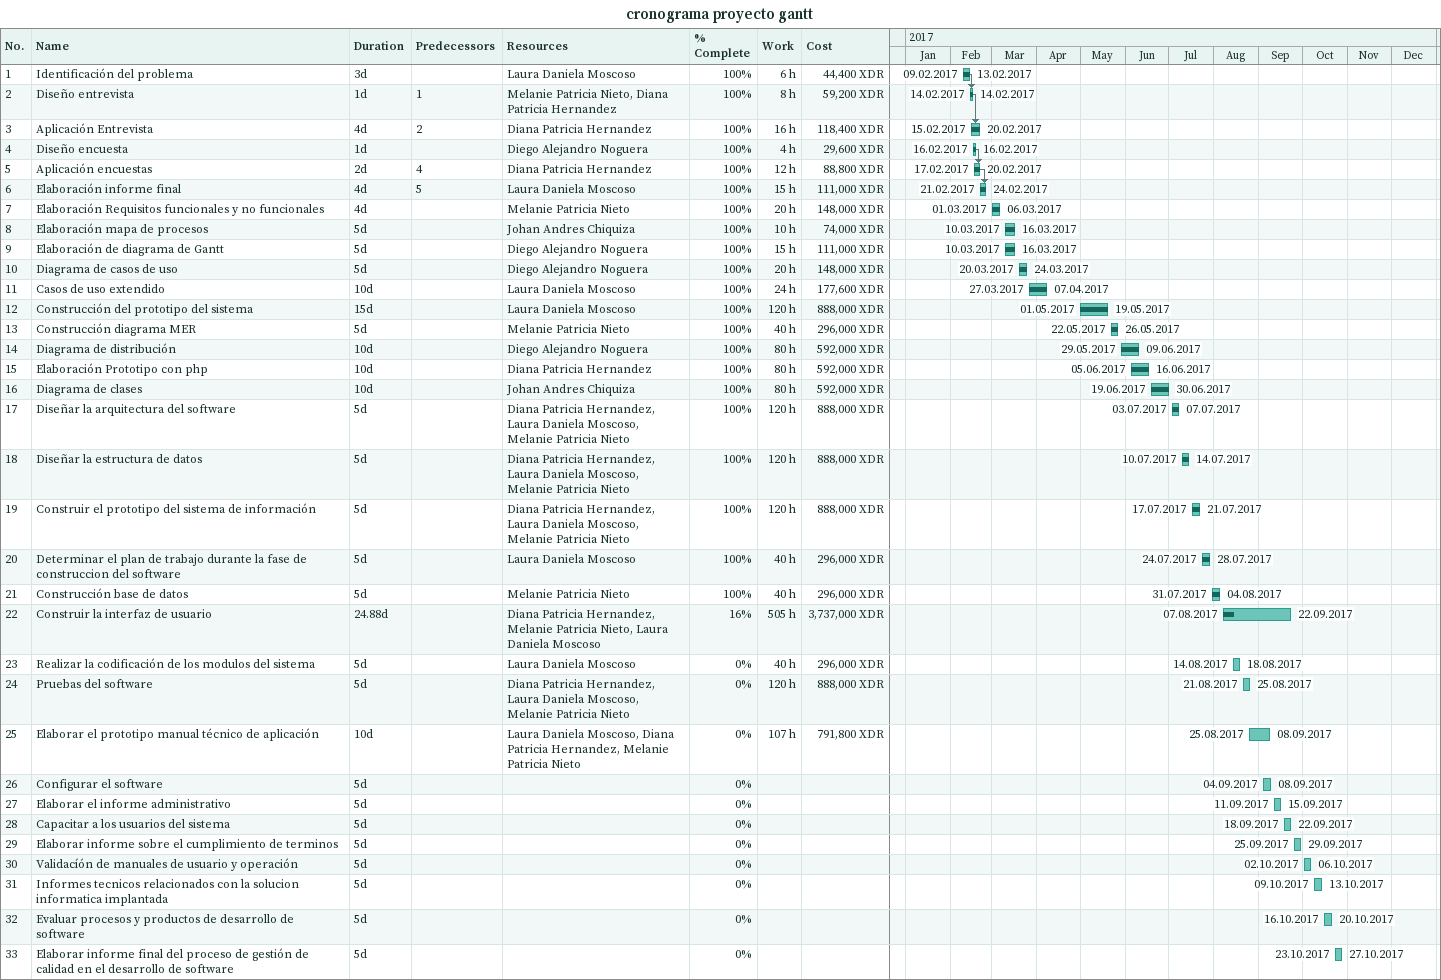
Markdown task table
cronograma proyecto gantt

| ID | Task | Duration | Start | Finish | Predecessors | Resources | % complete | Work (h) | Cost (XDR) |
|---|---|---|---|---|---|---|---|---|---|
| 1 | Identificación del problema | 3d | 2017-02-09 | 2017-02-13 |  | Laura Daniela Moscoso | 100 | 6 | 44400 |
| 2 | Diseño entrevista | 1d | 2017-02-14 | 2017-02-14 | 1 | Melanie Patricia Nieto, Diana Patricia Hernandez | 100 | 8 | 59200 |
| 3 | Aplicación Entrevista | 4d | 2017-02-15 | 2017-02-20 | 2 | Diana Patricia Hernandez | 100 | 16 | 118400 |
| 4 | Diseño encuesta | 1d | 2017-02-16 | 2017-02-16 |  | Diego Alejandro Noguera | 100 | 4 | 29600 |
| 5 | Aplicación encuestas | 2d | 2017-02-17 | 2017-02-20 | 4 | Diana Patricia Hernandez | 100 | 12 | 88800 |
| 6 | Elaboración informe final | 4d | 2017-02-21 | 2017-02-24 | 5 | Laura Daniela Moscoso | 100 | 15 | 111000 |
| 7 | Elaboración Requisitos funcionales y no funcionales | 4d | 2017-03-01 | 2017-03-06 |  | Melanie Patricia Nieto | 100 | 20 | 148000 |
| 8 | Elaboración mapa de procesos | 5d | 2017-03-10 | 2017-03-16 |  | Johan Andres Chiquiza | 100 | 10 | 74000 |
| 9 | Elaboración de diagrama de Gantt | 5d | 2017-03-10 | 2017-03-16 |  | Diego Alejandro Noguera | 100 | 15 | 111000 |
| 10 | Diagrama de casos de uso | 5d | 2017-03-20 | 2017-03-24 |  | Diego Alejandro Noguera | 100 | 20 | 148000 |
| 11 | Casos de uso extendido | 10d | 2017-03-27 | 2017-04-07 |  | Laura Daniela Moscoso | 100 | 24 | 177600 |
| 12 | Construcción del prototipo del sistema | 15d | 2017-05-01 | 2017-05-19 |  | Laura Daniela Moscoso | 100 | 120 | 888000 |
| 13 | Construcción diagrama MER | 5d | 2017-05-22 | 2017-05-26 |  | Melanie Patricia Nieto | 100 | 40 | 296000 |
| 14 | Diagrama de distribución | 10d | 2017-05-29 | 2017-06-09 |  | Diego Alejandro Noguera | 100 | 80 | 592000 |
| 15 | Elaboración Prototipo con php | 10d | 2017-06-05 | 2017-06-16 |  | Diana Patricia Hernandez | 100 | 80 | 592000 |
| 16 | Diagrama de clases | 10d | 2017-06-19 | 2017-06-30 |  | Johan Andres Chiquiza | 100 | 80 | 592000 |
| 17 | Diseñar la arquitectura del software | 5d | 2017-07-03 | 2017-07-07 |  | Diana Patricia Hernandez, Laura Daniela Moscoso, Melanie Patricia Nieto | 100 | 120 | 888000 |
| 18 | Diseñar la estructura de datos | 5d | 2017-07-10 | 2017-07-14 |  | Diana Patricia Hernandez, Laura Daniela Moscoso, Melanie Patricia Nieto | 100 | 120 | 888000 |
| 19 | Construir el prototipo del sistema de información | 5d | 2017-07-17 | 2017-07-21 |  | Diana Patricia Hernandez, Laura Daniela Moscoso, Melanie Patricia Nieto | 100 | 120 | 888000 |
| 20 | Determinar el plan de trabajo durante la fase de construccion del software | 5d | 2017-07-24 | 2017-07-28 |  | Laura Daniela Moscoso | 100 | 40 | 296000 |
| 21 | Construcción base de datos | 5d | 2017-07-31 | 2017-08-04 |  | Melanie Patricia Nieto | 100 | 40 | 296000 |
| 22 | Construir la interfaz de usuario | 24.88d | 2017-08-07 | 2017-09-22 |  | Diana Patricia Hernandez, Melanie Patricia Nieto, Laura Daniela Moscoso | 16 | 505 | 3737000 |
| 23 | Realizar la codificación de los modulos del sistema | 5d | 2017-08-14 | 2017-08-18 |  | Laura Daniela Moscoso | 0 | 40 | 296000 |
| 24 | Pruebas del software | 5d | 2017-08-21 | 2017-08-25 |  | Diana Patricia Hernandez, Laura Daniela Moscoso, Melanie Patricia Nieto | 0 | 120 | 888000 |
| 25 | Elaborar el prototipo manual técnico de aplicación | 10d | 2017-08-25 | 2017-09-08 |  | Laura Daniela Moscoso, Diana Patricia Hernandez, Melanie Patricia Nieto | 0 | 107 | 791800 |
| 26 | Configurar el software | 5d | 2017-09-04 | 2017-09-08 |  |  | 0 |  |  |
| 27 | Elaborar el informe administrativo | 5d | 2017-09-11 | 2017-09-15 |  |  | 0 |  |  |
| 28 | Capacitar a los usuarios del sistema | 5d | 2017-09-18 | 2017-09-22 |  |  | 0 |  |  |
| 29 | Elaborar informe sobre el cumplimiento de terminos | 5d | 2017-09-25 | 2017-09-29 |  |  | 0 |  |  |
| 30 | Validacíón de manuales de usuario y operación | 5d | 2017-10-02 | 2017-10-06 |  |  | 0 |  |  |
| 31 | Informes tecnicos relacionados con la solucion informatica implantada | 5d | 2017-10-09 | 2017-10-13 |  |  | 0 |  |  |
| 32 | Evaluar procesos y productos de desarrollo de software | 5d | 2017-10-16 | 2017-10-20 |  |  | 0 |  |  |
| 33 | Elaborar informe final del proceso de gestión de calidad en el desarrollo de software | 5d | 2017-10-23 | 2017-10-27 |  |  | 0 |  |  |
